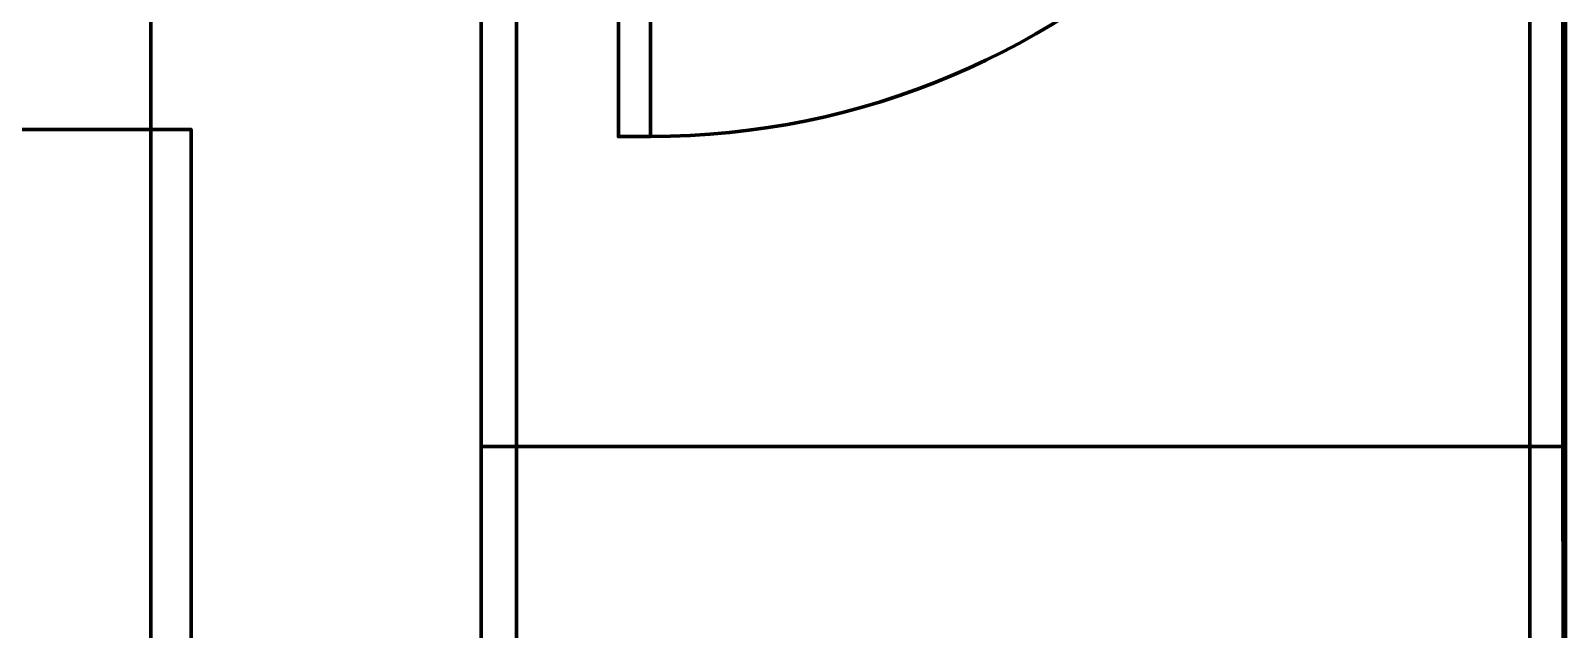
# Model space of a CAD drawing. Extents: x 0 to 1153, y 0 to 816.
# Drawn here: x 631.45 to 645.17, y 377.56 to 382.91 of the extents above; entities that cross this region are included whole.
import ezdxf

# ---------------------------------------------------------------- set-up
doc = ezdxf.new("R2010")
doc.units = 0
doc.header["$MEASUREMENT"] = 0
doc.layers.add('Arch', color=7, linetype='Continuous')
doc.layers.add('HVAC', color=7, linetype='Continuous')

msp = doc.modelspace()

# ---------------------------------------------------------------- linework, layer by layer
at = {"layer": 'Arch', "color": 11, "linetype": 'Continuous', "lineweight": 211}
msp.add_line((632.523, 361.77), (632.523, 717.391), dxfattribs=at)
for points in [[(635.476, 365.601), (635.476, 379.19), (635.476, 388.885), (635.476, 379.19), (635.794, 379.19), (635.794, 388.885), (635.476, 388.885), (635.794, 388.885), (635.794, 379.19), (635.476, 379.19), (635.794, 379.19), (635.794, 365.601)], [(635.476, 365.601), (635.476, 379.19), (645.171, 379.19), (635.476, 379.19), (635.476, 388.885), (645.171, 388.885), (645.171, 379.19), (645.171, 365.601)], [(636.99, 381.963), (636.99, 388.885)], [(645.171, 365.601), (645.149, 379.19), (645.149, 388.885), (644.853, 388.885), (645.171, 388.885), (645.171, 379.19), (644.853, 379.19), (645.171, 379.19), (644.853, 379.19), (644.853, 365.601)], [(644.853, 388.885), (644.853, 379.19), (644.853, 388.885)]]:
    msp.add_lwpolyline(points, dxfattribs=at)
msp.add_lwpolyline([(643.911, 388.885, -0.414212), (636.99, 381.963), (636.704, 381.963), (636.704, 388.885)], format="xyb", dxfattribs=at)
at = {"layer": 'HVAC', "color": 6, "linetype": 'Continuous', "lineweight": 211}
msp.add_lwpolyline([(632.883, 367.475), (617.686, 367.475), (632.883, 367.475), (632.883, 382.027), (617.686, 382.027), (632.883, 382.027)], close=True, dxfattribs=at)

doc.saveas('drawing.dxf')
